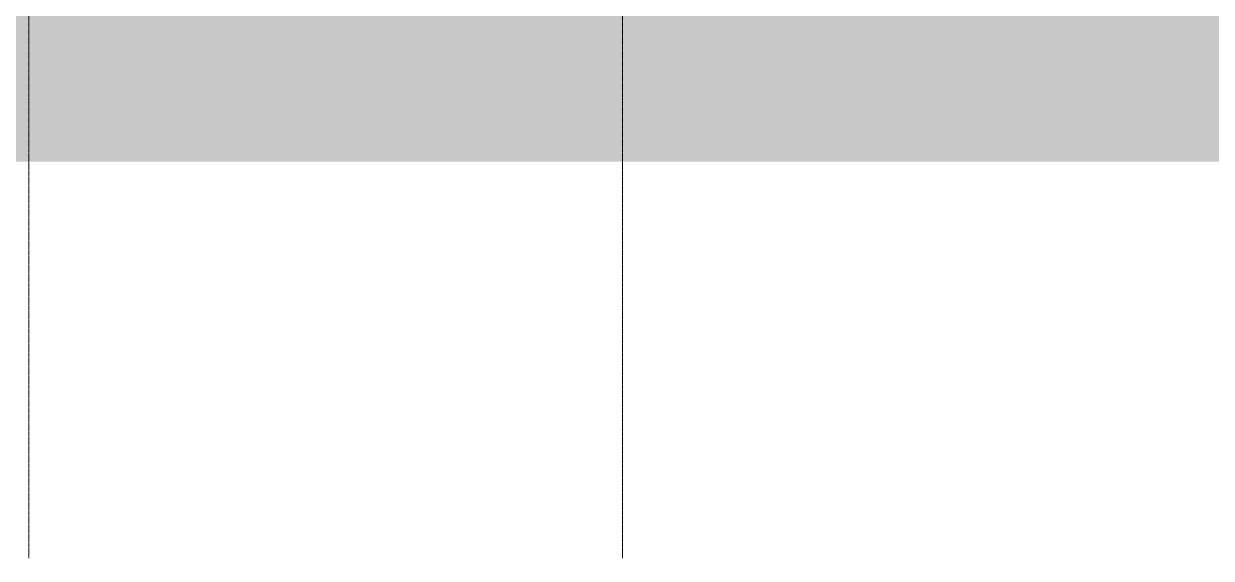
# Model space of a CAD drawing. Header units: inches. Extents: x 21380 to 98133, y -290 to 853.
# Drawn here: x 24531 to 25110, y -273 to -13 of the extents above; entities that cross this region are included whole.
import ezdxf

# ---------------------------------------------------------------- set-up
doc = ezdxf.new("R2010")
doc.units = ezdxf.units.IN
doc.header["$MEASUREMENT"] = 0
doc.linetypes.add('Grid Line 1_2_', pattern=[0.875, 0.5, -0.125, 0.125, -0.125])
doc.layers.add('C-TOPO', color=7, linetype='Continuous', lineweight=9)
doc.layers.add('S-GRID', color=1, linetype='Continuous', lineweight=9)

msp = doc.modelspace()

# ---------------------------------------------------------------- hatches: boundary and pattern name
at = {"layer": 'C-TOPO'}
h = msp.add_hatch(dxfattribs=at)
h.set_pattern_fill('FP_2', color=256, style=0, pattern_type=2)
h.set_pattern_definition([(0, (22097.104, 100.19), (48, 48), [48, -48]), (0, (22097.104, 118.19), (48, 48), [48, -48]), (0, (22097.104, 136.19), (48, 48), [48, -48]), (90, (22103.104, 142.19), (-48, 48), [48, -48]), (90, (22121.104, 142.19), (-48, 48), [48, -48]), (90, (22139.104, 142.19), (-48, 48), [48, -48])])
h.paths.add_polyline_path([(24413.39, -79.81), (26363.98, -79.81), (26363.98, 0), (26283.39, 0), (26283.39, -36), (26286.39, -36), (26286.39, -48), (26268.39, -48), (26268.39, -36), (26273.39, -36), (26273.39, -6), (22772.64, -6), (22772.64, -79.81), (24406.09, -79.81)], flags=0)

# ---------------------------------------------------------------- linework, layer by layer
at = {"layer": 'S-GRID', "linetype": 'Grid Line 1_2_'}
for p, q in [((24533.39, -273.16), (24533.39, 671.89)), ((24533.39, -273.16), (24533.39, 671.89)), ((24822.89, -273.16), (24822.89, 671.89)), ((24822.89, -273.16), (24822.89, 671.89))]:
    msp.add_line(p, q, dxfattribs=at)

doc.saveas('drawing.dxf')
